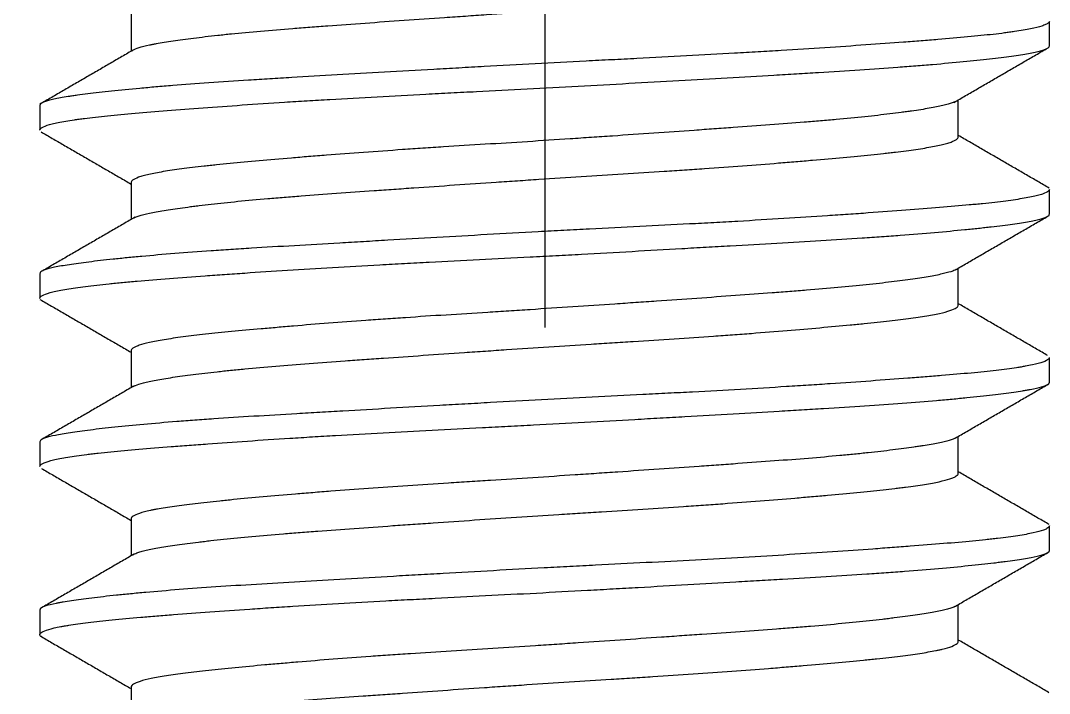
# Model space of a CAD drawing. Extents: x 0 to 1128, y 0 to 827.
# Drawn here: x 278.19 to 284.31, y 235.86 to 239.86 of the extents above; entities that cross this region are included whole.
import ezdxf

# ---------------------------------------------------------------- set-up
doc = ezdxf.new("R2010")
doc.units = 0
doc.header["$LTSCALE"] = 10
doc.header["$MEASUREMENT"] = 0
doc.linetypes.add('CENTER', pattern=[2, 1.25, -0.25, 0.25, -0.25])
doc.layers.add('1', color=7, linetype='CONTINUOUS')

msp = doc.modelspace()

# ---------------------------------------------------------------- linework, layer by layer
at = {"layer": '1', "color": 1, "linetype": 'CENTER', "lineweight": -3, "ltscale": 3}
msp.add_line((281.3073, 275.5328), (281.3073, 195.1403), dxfattribs=at)
at = {"layer": '1', "color": 7, "linetype": 'Continuous', "lineweight": -3}
for p, q in [((278.8488, 239.8941), (278.8488, 239.6741)), ((284.3073, 239.7065), (284.3073, 239.8523)), ((278.3073, 239.3529), (278.3073, 239.2066)), ((283.7658, 239.1651), (283.7658, 239.3854)), ((278.8488, 238.8938), (278.8488, 238.674)), ((284.3073, 238.7071), (284.3073, 238.8522)), ((283.7658, 238.1654), (283.7658, 238.385)), ((278.3073, 238.3521), (278.3073, 238.2068)), ((278.8488, 237.8943), (278.8488, 237.6742)), ((284.3073, 237.7063), (284.3073, 237.8529)), ((283.7658, 237.1649), (283.7658, 237.385)), ((278.3073, 237.3524), (278.3073, 237.207)), ((278.8488, 236.8936), (278.8488, 236.6741)), ((284.3073, 236.707), (284.3073, 236.8521)), ((278.3073, 236.3526), (278.3073, 236.2063)), ((283.7658, 236.1656), (283.7658, 236.3853)), ((278.8488, 235.8942), (278.8488, 235.6738))]:
    msp.add_line(p, q, dxfattribs=at)
msp.add_arc((362.7031, 219.186), 91.37, 155.852338, 168.776931, dxfattribs=at)
for points, knots in [([(278.8577, 239.679), (278.8584, 239.6795), (278.8592, 239.6801), (278.8681, 239.6859), (278.8926, 239.6962), (278.9391, 239.7079), (278.9717, 239.7146), (278.9853, 239.7173), (278.9923, 239.7186), (279.0142, 239.7227), (279.0298, 239.7254), (279.0794, 239.7335), (279.1531, 239.7445), (279.2416, 239.7557), (279.3137, 239.7641), (279.3386, 239.767), (279.3776, 239.7712), (279.3908, 239.7727), (279.4176, 239.7755), (279.4312, 239.7769), (279.5001, 239.7839), (279.5581, 239.7894), (279.6799, 239.8002), (279.7436, 239.8054), (279.8434, 239.8133), (279.8774, 239.8159), (279.9468, 239.8211), (279.9823, 239.8238), (280.0907, 239.8317), (280.2385, 239.8424), (280.47, 239.8586), (280.6307, 239.8698), (280.7537, 239.8783), (280.7952, 239.8812), (280.8782, 239.8869), (280.9198, 239.8897), (281.0445, 239.8982), (281.1279, 239.9038), (281.2952, 239.9149), (281.379, 239.9203), (281.5051, 239.9283), (281.5472, 239.9309), (281.6314, 239.9362), (281.6734, 239.9388), (281.7981, 239.9467), (281.962, 239.9571), (282.1209, 239.9676), (282.2383, 239.9757), (282.2965, 239.9797), (282.354, 239.9838), (282.3922, 239.9866), (282.4112, 239.988), (282.5054, 239.995), (282.6508, 240.0061), (282.854, 240.023), (282.9793, 240.0342), (283.0545, 240.0411), (283.0693, 240.0425), (283.0986, 240.0452), (283.1419, 240.0492), (283.1831, 240.0532), (283.2629, 240.0611), (283.3621, 240.0715), (283.4581, 240.0833), (283.5058, 240.09), (283.5244, 240.0927), (283.5335, 240.0941), (283.56, 240.0982), (283.5765, 240.1009), (283.6232, 240.1091), (283.677, 240.1202), (283.7143, 240.1315), (283.7361, 240.14), (283.7423, 240.1429), (283.7526, 240.1485), (283.7567, 240.1514), (283.7636, 240.1579), (283.7656, 240.1616), (283.7658, 240.1652)], [0, 0, 0, 0, 0.003487, 0.003487, 0.037089, 0.070691, 0.079091, 0.079091, 0.087492, 0.087492, 0.104293, 0.104293, 0.137895, 0.171497, 0.171497, 0.188298, 0.188298, 0.196698, 0.196698, 0.205099, 0.205099, 0.238701, 0.238701, 0.272303, 0.272303, 0.289104, 0.289104, 0.305905, 0.305905, 0.339507, 0.373109, 0.406711, 0.406711, 0.423512, 0.423512, 0.440313, 0.440313, 0.473915, 0.473915, 0.507517, 0.507517, 0.524318, 0.524318, 0.541119, 0.541119, 0.574721, 0.608323, 0.608323, 0.625124, 0.633524, 0.633524, 0.641925, 0.641925, 0.675527, 0.709129, 0.742731, 0.742731, 0.751131, 0.751131, 0.759532, 0.776333, 0.776333, 0.809935, 0.843537, 0.851937, 0.851937, 0.860338, 0.860338, 0.877139, 0.877139, 0.910741, 0.944343, 0.944343, 0.961144, 0.961144, 0.977945, 0.977945, 1, 1, 1, 1]), ([(284.3072, 239.8522), (284.3069, 239.8487), (284.3044, 239.8451), (284.2979, 239.8401), (284.2958, 239.8386), (284.2908, 239.8358), (284.2825, 239.8316), (284.2714, 239.8273), (284.2453, 239.8189), (284.2007, 239.8076), (284.1364, 239.7966), (284.09, 239.7898), (284.0804, 239.7885), (284.0606, 239.7858), (284.0503, 239.7844), (284.0187, 239.7804), (283.9966, 239.7777), (283.9268, 239.7699), (283.8252, 239.7596), (283.7068, 239.7494), (283.6116, 239.7417), (283.5787, 239.7391), (283.511, 239.7338), (283.4759, 239.7312), (283.3684, 239.7231), (283.2189, 239.712), (282.9763, 239.6952), (282.8024, 239.6841), (282.6898, 239.6771), (282.667, 239.6757), (282.6213, 239.673), (282.5526, 239.6689), (282.4829, 239.6649), (282.3424, 239.6569), (282.152, 239.6465), (281.9555, 239.6364), (281.8058, 239.6287), (281.7554, 239.6261), (281.6542, 239.621), (281.6036, 239.6184), (281.4519, 239.6106), (281.351, 239.6054), (281.1495, 239.5945), (281.0489, 239.589), (280.8983, 239.5805), (280.8231, 239.5763), (280.7479, 239.572), (280.6979, 239.5692), (280.6729, 239.5677), (280.5486, 239.5606), (280.3536, 239.5495), (280.0722, 239.5333), (279.8919, 239.5228), (279.7816, 239.5163), (279.7596, 239.515), (279.7161, 239.5124), (279.6515, 239.5085), (279.5889, 239.5047), (279.466, 239.497), (279.3874, 239.4919), (279.2369, 239.4815), (279.1649, 239.4761), (279.062, 239.4679), (279.0286, 239.4651), (278.9634, 239.4594), (278.932, 239.4566), (278.8411, 239.4482), (278.7288, 239.437), (278.6341, 239.426), (278.5697, 239.4179), (278.5391, 239.4139), (278.5111, 239.4099), (278.493, 239.4072), (278.4843, 239.4059), (278.4422, 239.3993), (278.3851, 239.389), (278.3294, 239.3739), (278.3123, 239.3636), (278.3081, 239.357), (278.3076, 239.3556), (278.3073, 239.3538), (278.3073, 239.3534), (278.3073, 239.353)], [0, 0, 0, 0, 0.020918, 0.020918, 0.028989, 0.028989, 0.03706, 0.053202, 0.053202, 0.085485, 0.117768, 0.117768, 0.125838, 0.125838, 0.133909, 0.133909, 0.150051, 0.150051, 0.182334, 0.214617, 0.214617, 0.230758, 0.230758, 0.2469, 0.2469, 0.279183, 0.311466, 0.343749, 0.343749, 0.35182, 0.35182, 0.359891, 0.376032, 0.376032, 0.408315, 0.440598, 0.440598, 0.45674, 0.45674, 0.472881, 0.472881, 0.505165, 0.505165, 0.537448, 0.537448, 0.553589, 0.56166, 0.56166, 0.569731, 0.569731, 0.602014, 0.634297, 0.66658, 0.66658, 0.674651, 0.674651, 0.682721, 0.698863, 0.698863, 0.731146, 0.731146, 0.763429, 0.763429, 0.779571, 0.779571, 0.795712, 0.795712, 0.827995, 0.860278, 0.860278, 0.87642, 0.884491, 0.884491, 0.892561, 0.892561, 0.924844, 0.957128, 0.989411, 0.989411, 0.997481, 0.997481, 1, 1, 1, 1]), ([(278.3073, 239.2053), (278.3072, 239.2065), (278.3073, 239.2077), (278.3081, 239.2103), (278.3089, 239.2117), (278.3111, 239.2145), (278.3125, 239.2159), (278.3177, 239.2201), (278.3225, 239.2229), (278.3405, 239.2313), (278.3746, 239.2426), (278.4284, 239.2538), (278.4764, 239.2621), (278.4936, 239.2648), (278.5214, 239.2689), (278.531, 239.2703), (278.5507, 239.273), (278.6014, 239.2797), (278.7052, 239.2915), (278.8147, 239.3017), (278.9329, 239.3119), (278.9963, 239.317), (279.132, 239.3276), (279.2032, 239.3329), (279.3519, 239.3439), (279.507, 239.3551), (279.6748, 239.3663), (279.7837, 239.3733), (279.8057, 239.3747), (279.8501, 239.3775), (279.8725, 239.3788), (279.94, 239.383), (279.9854, 239.3857), (280.1228, 239.3939), (280.3096, 239.4045), (280.5031, 239.4147), (280.6507, 239.4224), (280.7004, 239.4249), (280.7755, 239.4288), (280.8007, 239.4301), (280.8511, 239.4326), (280.977, 239.4391), (281.103, 239.4455), (281.3045, 239.456), (281.4053, 239.4614), (281.6068, 239.4725), (281.7076, 239.4782), (281.9091, 239.4896), (282.0081, 239.4952), (282.2028, 239.5064), (282.3941, 239.5174), (282.5787, 239.528), (282.692, 239.5346), (282.7145, 239.5359), (282.7594, 239.5386), (282.7817, 239.5399), (282.848, 239.5438), (282.8914, 239.5464), (283.019, 239.5541), (283.1828, 239.5642), (283.334, 239.5746), (283.4425, 239.5826), (283.4779, 239.5853), (283.5297, 239.5895), (283.5468, 239.5909), (283.5804, 239.5937), (283.6631, 239.6007), (283.7995, 239.6133), (283.9036, 239.6244), (283.999, 239.6354), (284.0424, 239.6408), (284.1202, 239.6516), (284.154, 239.6568), (284.2116, 239.6671), (284.2592, 239.6773), (284.2871, 239.6874), (284.2981, 239.6939), (284.3, 239.6952), (284.3031, 239.6978), (284.3044, 239.6992), (284.3065, 239.7022), (284.3071, 239.7039), (284.3072, 239.7056)], [0, 0, 0, 0, 0.007217, 0.007217, 0.015271, 0.015271, 0.023325, 0.023325, 0.039433, 0.039433, 0.07165, 0.103866, 0.103866, 0.119974, 0.119974, 0.128029, 0.128029, 0.136083, 0.168299, 0.200516, 0.200516, 0.232732, 0.232732, 0.264949, 0.264949, 0.297165, 0.329382, 0.329382, 0.337436, 0.337436, 0.34549, 0.34549, 0.361598, 0.361598, 0.393815, 0.426031, 0.426031, 0.442139, 0.442139, 0.450193, 0.450193, 0.458248, 0.490464, 0.490464, 0.52268, 0.52268, 0.554897, 0.554897, 0.587113, 0.587113, 0.61933, 0.651546, 0.651546, 0.659601, 0.659601, 0.667655, 0.667655, 0.683763, 0.683763, 0.715979, 0.748196, 0.748196, 0.764304, 0.764304, 0.772358, 0.772358, 0.780412, 0.812629, 0.844845, 0.844845, 0.877062, 0.877062, 0.909278, 0.909278, 0.941495, 0.973711, 0.973711, 0.981765, 0.981765, 0.989819, 0.989819, 1, 1, 1, 1]), ([(283.7441, 239.3729), (283.7427, 239.3722), (283.7412, 239.3716), (283.7366, 239.3696), (283.7332, 239.3683), (283.7151, 239.3617), (283.6776, 239.3513), (283.597, 239.3354), (283.5269, 239.3244), (283.4778, 239.3174), (283.4677, 239.316), (283.4472, 239.3132), (283.4156, 239.309), (283.3821, 239.3048), (283.3126, 239.2963), (283.213, 239.285), (283.0857, 239.2724), (283.0096, 239.2656), (282.9787, 239.2629), (282.963, 239.2615), (282.9155, 239.2575), (282.8833, 239.2548), (282.7847, 239.2469), (282.6485, 239.2365), (282.5031, 239.226), (282.3905, 239.2179), (282.3524, 239.2152), (282.2943, 239.2111), (282.2748, 239.2097), (282.2356, 239.207), (282.2159, 239.2056), (282.1172, 239.1987), (281.9572, 239.1876), (281.7932, 239.1762), (281.6688, 239.1677), (281.627, 239.1649), (281.543, 239.1592), (281.5007, 239.1563), (281.3734, 239.1478), (281.2889, 239.1423), (281.1209, 239.1316), (280.9537, 239.1212), (280.7883, 239.1107), (280.665, 239.1028), (280.6239, 239.1002), (280.5429, 239.0948), (280.5028, 239.0922), (280.3841, 239.0841), (280.2295, 239.0733), (280.0822, 239.0622), (279.9746, 239.0537), (279.9392, 239.0509), (279.8693, 239.0452), (279.8351, 239.0423), (279.7349, 239.0338), (279.6711, 239.0282), (279.5497, 239.0172), (279.4919, 239.0118), (279.4099, 239.0039), (279.37, 238.9999), (279.3319, 238.9959), (279.3069, 238.9933), (279.2946, 238.992), (279.2344, 238.9853), (279.1461, 238.9748), (279.0368, 238.9588), (278.9794, 238.9477), (278.9486, 238.9406), (278.9427, 238.9392), (278.9314, 238.9364), (278.9153, 238.9321), (278.9017, 238.9278), (278.8777, 238.9193), (278.8659, 238.9136), (278.8515, 238.9027), (278.8483, 238.8975), (278.8488, 238.8924)], [0, 0, 0, 0, 0.004298, 0.004298, 0.012827, 0.012827, 0.046943, 0.081059, 0.115174, 0.115174, 0.123703, 0.123703, 0.132232, 0.14929, 0.14929, 0.183406, 0.217521, 0.22605, 0.22605, 0.234579, 0.234579, 0.251637, 0.251637, 0.285753, 0.319868, 0.319868, 0.336926, 0.336926, 0.345455, 0.345455, 0.353984, 0.353984, 0.3881, 0.422215, 0.422215, 0.439273, 0.439273, 0.456331, 0.456331, 0.490447, 0.490447, 0.524562, 0.558678, 0.558678, 0.575736, 0.575736, 0.592794, 0.592794, 0.626909, 0.661025, 0.661025, 0.678083, 0.678083, 0.695141, 0.695141, 0.729256, 0.729256, 0.763372, 0.763372, 0.78043, 0.788959, 0.788959, 0.797488, 0.797488, 0.831603, 0.865719, 0.899835, 0.899835, 0.908364, 0.908364, 0.916892, 0.93395, 0.93395, 0.968066, 0.968066, 1, 1, 1, 1]), ([(278.8673, 238.6848), (278.8722, 238.6872), (278.8779, 238.6897), (278.8919, 238.6948), (278.9002, 238.6974), (278.9282, 238.7053), (278.9738, 238.7158), (279.0354, 238.7265), (279.1049, 238.7373), (279.1437, 238.7429), (279.1973, 238.7499), (279.2082, 238.7513), (279.2306, 238.7542), (279.2647, 238.7584), (279.3007, 238.7627), (279.3752, 238.7711), (279.4281, 238.7767), (279.5404, 238.7878), (279.5999, 238.7932), (279.6783, 238.7999), (279.6942, 238.8013), (279.7264, 238.8039), (279.7427, 238.8053), (279.7921, 238.8092), (279.8256, 238.8119), (279.9276, 238.8197), (280.0679, 238.8302), (280.2169, 238.8408), (280.3318, 238.8489), (280.3707, 238.8516), (280.4298, 238.8558), (280.4497, 238.8572), (280.4895, 238.8599), (280.5095, 238.8613), (280.6096, 238.8683), (280.7714, 238.8795), (280.9364, 238.8909), (281.0613, 238.8993), (281.1241, 238.9036), (281.1874, 238.9078), (281.2296, 238.9106), (281.2509, 238.912), (281.3569, 238.9189), (281.441, 238.9242), (281.6081, 238.9348), (281.7738, 238.9451), (281.9371, 238.9555), (282.0585, 238.9635), (282.0989, 238.9662), (282.1784, 238.9715), (282.2177, 238.9742), (282.334, 238.9823), (282.485, 238.9933), (282.628, 239.0045), (282.7321, 239.013), (282.7664, 239.0158), (282.8337, 239.0215), (282.8667, 239.0243), (282.9631, 239.0328), (283.0241, 239.0383), (283.14, 239.049), (283.1948, 239.0543), (283.2722, 239.0622), (283.3097, 239.0661), (283.3454, 239.07), (283.3688, 239.0727), (283.3803, 239.074), (283.4365, 239.0806), (283.5182, 239.0912), (283.6171, 239.1074), (283.6674, 239.1186), (283.6937, 239.1257), (283.6987, 239.1271), (283.7082, 239.13), (283.7216, 239.1342), (283.7325, 239.1385), (283.7511, 239.147), (283.7593, 239.1526), (283.7647, 239.1604), (283.7656, 239.1627), (283.7657, 239.1649)], [0, 0, 0, 0, 0.015931, 0.015931, 0.032952, 0.032952, 0.066993, 0.101035, 0.101035, 0.135076, 0.135076, 0.143586, 0.143586, 0.152097, 0.169117, 0.169117, 0.203159, 0.203159, 0.2372, 0.2372, 0.245711, 0.245711, 0.254221, 0.254221, 0.271242, 0.271242, 0.305283, 0.339324, 0.339324, 0.356345, 0.356345, 0.364855, 0.364855, 0.373366, 0.373366, 0.407407, 0.441449, 0.441449, 0.458469, 0.46698, 0.46698, 0.47549, 0.47549, 0.509531, 0.509531, 0.543573, 0.577614, 0.577614, 0.594635, 0.594635, 0.611656, 0.611656, 0.645697, 0.679738, 0.679738, 0.696759, 0.696759, 0.71378, 0.71378, 0.747821, 0.747821, 0.781863, 0.781863, 0.798883, 0.807394, 0.807394, 0.815904, 0.815904, 0.849945, 0.883987, 0.918028, 0.918028, 0.926539, 0.926539, 0.935049, 0.95207, 0.95207, 0.986111, 0.986111, 1, 1, 1, 1]), ([(284.3073, 238.8528), (284.3072, 238.8494), (284.3051, 238.846), (284.2944, 238.8369), (284.2828, 238.8313), (284.2577, 238.8228), (284.2481, 238.82), (284.2261, 238.8143), (284.2139, 238.8114), (284.1736, 238.803), (284.1103, 238.792), (284.0283, 238.7814), (283.9597, 238.7735), (283.9236, 238.7696), (283.8848, 238.7657), (283.8583, 238.7631), (283.8448, 238.7618), (283.7758, 238.7554), (283.6577, 238.7452), (283.5244, 238.7348), (283.3834, 238.7242), (283.3092, 238.7187), (283.2114, 238.7116), (283.1916, 238.7102), (283.1516, 238.7074), (283.0911, 238.7032), (283.0292, 238.699), (282.9036, 238.6905), (282.731, 238.6794), (282.5486, 238.6686), (282.408, 238.6606), (282.3605, 238.658), (282.2643, 238.6527), (282.2158, 238.6501), (282.0699, 238.6423), (281.8737, 238.6321), (281.674, 238.622), (281.5229, 238.6143), (281.4471, 238.6104), (281.3707, 238.6064), (281.3197, 238.6037), (281.2942, 238.6023), (281.1667, 238.5955), (281.0656, 238.5899), (280.8651, 238.5787), (280.6663, 238.5674), (280.471, 238.5562), (280.3258, 238.5479), (280.2775, 238.5451), (280.1826, 238.5396), (280.1357, 238.5369), (279.997, 238.5289), (279.8171, 238.5185), (279.647, 238.5083), (279.5232, 238.5006), (279.4825, 238.498), (279.4225, 238.4941), (279.4027, 238.4928), (279.3636, 238.4902), (279.3443, 238.4889), (279.249, 238.4823), (279.1767, 238.477), (279.0396, 238.4661), (278.9748, 238.4605), (278.8834, 238.4521), (278.8392, 238.4479), (278.7971, 238.4437), (278.7695, 238.4409), (278.756, 238.4395), (278.6898, 238.4324), (278.6417, 238.4269), (278.555, 238.4161), (278.4777, 238.4055), (278.4192, 238.3952), (278.3825, 238.3875), (278.3715, 238.3849), (278.3522, 238.3798), (278.3438, 238.3772), (278.3226, 238.3696), (278.3136, 238.3645), (278.308, 238.3571), (278.3072, 238.3549), (278.3073, 238.3527)], [0, 0, 0, 0, 0.020361, 0.020361, 0.052577, 0.052577, 0.068685, 0.068685, 0.084794, 0.084794, 0.11701, 0.149227, 0.149227, 0.165335, 0.173389, 0.173389, 0.181443, 0.181443, 0.21366, 0.245876, 0.245876, 0.278093, 0.278093, 0.286147, 0.286147, 0.294201, 0.310309, 0.310309, 0.342526, 0.374742, 0.374742, 0.390851, 0.390851, 0.406959, 0.406959, 0.439175, 0.471392, 0.471392, 0.4875, 0.495554, 0.495554, 0.503608, 0.503608, 0.535825, 0.535825, 0.568041, 0.600258, 0.600258, 0.616366, 0.616366, 0.632474, 0.632474, 0.664691, 0.696907, 0.696907, 0.713016, 0.713016, 0.72107, 0.72107, 0.729124, 0.729124, 0.76134, 0.76134, 0.793557, 0.793557, 0.809665, 0.817719, 0.817719, 0.825773, 0.825773, 0.85799, 0.85799, 0.890206, 0.922423, 0.922423, 0.938531, 0.938531, 0.954639, 0.954639, 0.986856, 0.986856, 1, 1, 1, 1]), ([(278.3073, 238.2051), (278.3071, 238.2067), (278.3074, 238.2084), (278.3105, 238.2155), (278.3255, 238.2266), (278.3607, 238.2379), (278.3949, 238.2464), (278.4076, 238.2493), (278.4355, 238.2549), (278.4506, 238.2577), (278.4994, 238.2659), (278.5739, 238.2767), (278.6669, 238.2871), (278.7437, 238.2949), (278.7705, 238.2975), (278.8125, 238.3013), (278.8268, 238.3026), (278.8558, 238.3052), (278.9296, 238.3117), (279.0093, 238.3181), (279.1441, 238.3285), (279.2152, 238.3338), (279.3273, 238.3421), (279.3848, 238.3463), (279.4444, 238.3505), (279.4846, 238.3533), (279.505, 238.3547), (279.6076, 238.3618), (279.6922, 238.3674), (279.8659, 238.3785), (280.0443, 238.3894), (280.2319, 238.4), (280.3762, 238.4079), (280.4251, 238.4105), (280.5229, 238.4157), (280.572, 238.4183), (280.7198, 238.426), (280.9183, 238.4361), (281.1195, 238.4463), (281.2715, 238.4543), (281.3223, 238.457), (281.3988, 238.4611), (281.4244, 238.4625), (281.4753, 238.4653), (281.6023, 238.4722), (281.8279, 238.4849), (282.0244, 238.4962), (282.1702, 238.5045), (282.2428, 238.5087), (282.3147, 238.5128), (282.3626, 238.5156), (282.3865, 238.5169), (282.5052, 238.5238), (282.5974, 238.5291), (282.7767, 238.5396), (282.9508, 238.5498), (283.1144, 238.56), (283.2331, 238.5678), (283.2721, 238.5704), (283.348, 238.5757), (283.3849, 238.5783), (283.4926, 238.5864), (283.6284, 238.5974), (283.7486, 238.6086), (283.8328, 238.617), (283.8599, 238.6198), (283.899, 238.624), (283.9118, 238.6255), (283.9367, 238.6282), (283.9975, 238.6352), (284.0932, 238.6473), (284.1593, 238.6577), (284.2017, 238.6654), (284.2211, 238.6693), (284.2377, 238.6731), (284.2482, 238.6757), (284.2532, 238.677), (284.2763, 238.6834), (284.2895, 238.6885), (284.3041, 238.6978), (284.3073, 238.7019), (284.3073, 238.7062)], [0, 0, 0, 0, 0.009775, 0.009775, 0.041925, 0.074075, 0.074075, 0.09015, 0.09015, 0.106226, 0.106226, 0.138376, 0.170526, 0.170526, 0.186601, 0.186601, 0.194639, 0.194639, 0.202676, 0.234826, 0.234826, 0.266977, 0.266977, 0.283052, 0.291089, 0.291089, 0.299127, 0.299127, 0.331277, 0.331277, 0.363427, 0.395577, 0.395577, 0.411652, 0.411652, 0.427728, 0.427728, 0.459878, 0.492028, 0.492028, 0.508103, 0.508103, 0.516141, 0.516141, 0.524178, 0.556328, 0.588479, 0.588479, 0.604554, 0.612591, 0.612591, 0.620629, 0.620629, 0.652779, 0.652779, 0.684929, 0.717079, 0.717079, 0.733154, 0.733154, 0.74923, 0.74923, 0.78138, 0.81353, 0.81353, 0.829605, 0.829605, 0.837643, 0.837643, 0.84568, 0.87783, 0.909981, 0.909981, 0.926056, 0.934093, 0.934093, 0.942131, 0.942131, 0.974281, 0.974281, 1, 1, 1, 1]), ([(283.7536, 238.378), (283.7483, 238.3746), (283.7301, 238.3661), (283.7005, 238.3576), (283.6668, 238.3496), (283.6545, 238.3469), (283.6278, 238.3416), (283.6135, 238.3389), (283.5676, 238.3308), (283.4987, 238.3199), (283.4144, 238.3088), (283.3454, 238.3003), (283.3214, 238.2974), (283.2714, 238.2917), (283.2455, 238.2889), (283.1658, 238.2804), (283.1096, 238.2748), (282.9912, 238.2639), (282.929, 238.2586), (282.8312, 238.2506), (282.7812, 238.2467), (282.7294, 238.2427), (282.6945, 238.2401), (282.6769, 238.2387), (282.5883, 238.2321), (282.4428, 238.2216), (282.2137, 238.2054), (282.0538, 238.1943), (281.9515, 238.1872), (281.931, 238.1858), (281.8898, 238.1829), (281.828, 238.1786), (281.7659, 238.1744), (281.6415, 238.1658), (281.5582, 238.1602), (281.3907, 238.149), (281.3065, 238.1435), (281.2008, 238.1367), (281.1796, 238.1354), (281.1372, 238.1327), (281.116, 238.1313), (281.0525, 238.1273), (281.0104, 238.1247), (280.885, 238.1168), (280.7199, 238.1065), (280.5589, 238.0959), (280.4398, 238.0879), (280.4004, 238.0852), (280.3416, 238.0811), (280.3221, 238.0797), (280.2833, 238.077), (280.264, 238.0756), (280.1685, 238.0687), (280.0206, 238.0576), (279.8822, 238.0463), (279.7819, 238.0378), (279.749, 238.035), (279.6846, 238.0293), (279.6529, 238.0265), (279.56, 238.0181), (279.5016, 238.0127), (279.3917, 238.0021), (279.2886, 237.9917), (279.1992, 237.9812), (279.1374, 237.9732), (279.1177, 237.9705), (279.0804, 237.965), (279.0628, 237.9623), (279.0132, 237.9542), (278.9553, 237.9431), (278.9137, 237.9319), (278.8887, 237.9233), (278.8814, 237.9204), (278.869, 237.9147), (278.8638, 237.9118), (278.8524, 237.9037), (278.8487, 237.8985), (278.8488, 237.8935)], [0, 0, 0, 0, 0.021646, 0.055466, 0.055466, 0.072376, 0.072376, 0.089286, 0.089286, 0.123107, 0.156927, 0.156927, 0.173837, 0.173837, 0.190747, 0.190747, 0.224568, 0.224568, 0.258388, 0.258388, 0.275298, 0.283753, 0.283753, 0.292209, 0.292209, 0.326029, 0.359849, 0.39367, 0.39367, 0.402125, 0.402125, 0.41058, 0.42749, 0.42749, 0.46131, 0.46131, 0.495131, 0.495131, 0.503586, 0.503586, 0.512041, 0.512041, 0.528951, 0.528951, 0.562771, 0.596592, 0.596592, 0.613502, 0.613502, 0.621957, 0.621957, 0.630412, 0.630412, 0.664233, 0.698053, 0.698053, 0.714963, 0.714963, 0.731873, 0.731873, 0.765694, 0.765694, 0.799514, 0.833334, 0.833334, 0.850245, 0.850245, 0.867155, 0.867155, 0.900975, 0.934796, 0.934796, 0.951706, 0.951706, 0.968616, 0.968616, 1, 1, 1, 1]), ([(278.8618, 237.6817), (278.8653, 237.6839), (278.8696, 237.686), (278.8866, 237.6933), (278.9193, 237.7037), (278.9685, 237.7142), (279.0118, 237.7222), (279.0273, 237.7249), (279.0605, 237.7304), (279.078, 237.7332), (279.1332, 237.7414), (279.2142, 237.7525), (279.3096, 237.7638), (279.3866, 237.7722), (279.4132, 237.7751), (279.4682, 237.7807), (279.4967, 237.7835), (279.5841, 237.7918), (279.6451, 237.7972), (279.7724, 237.8077), (279.9049, 237.8181), (280.0481, 237.8286), (280.1596, 237.8367), (280.1972, 237.8394), (280.2731, 237.8448), (280.3114, 237.8475), (280.4273, 237.8556), (280.5846, 237.8666), (280.7678, 237.8793), (280.8717, 237.8864), (280.9135, 237.8893), (280.9345, 237.8907), (280.9973, 237.895), (281.0392, 237.8978), (281.1648, 237.9063), (281.2485, 237.9119), (281.4159, 237.9227), (281.4995, 237.9279), (281.6249, 237.9358), (281.6667, 237.9384), (281.7294, 237.9424), (281.7503, 237.9437), (281.7919, 237.9463), (281.8127, 237.9476), (281.9157, 237.9542), (282.0777, 237.9646), (282.2339, 237.9753), (282.3488, 237.9835), (282.4057, 237.9876), (282.4617, 237.9917), (282.4989, 237.9945), (282.5174, 237.9959), (282.6092, 238.003), (282.7505, 238.0143), (282.8809, 238.0255), (283.0059, 238.0366), (283.0657, 238.0421), (283.1513, 238.0502), (283.1791, 238.0528), (283.2328, 238.0581), (283.2588, 238.0608), (283.3337, 238.0686), (283.4263, 238.079), (283.5043, 238.0896), (283.5573, 238.0977), (283.574, 238.1005), (283.6055, 238.106), (283.6202, 238.1088), (283.6611, 238.1171), (283.707, 238.1283), (283.7363, 238.1396), (283.7519, 238.1481), (283.7582, 238.1524), (283.762, 238.1566), (283.764, 238.1594), (283.7647, 238.1608), (283.7655, 238.1631), (283.7657, 238.164), (283.7657, 238.1649)], [0, 0, 0, 0, 0.013798, 0.013798, 0.047618, 0.081438, 0.081438, 0.098349, 0.098349, 0.115259, 0.115259, 0.149079, 0.182899, 0.182899, 0.199809, 0.199809, 0.21672, 0.21672, 0.25054, 0.25054, 0.28436, 0.31818, 0.31818, 0.335091, 0.335091, 0.352001, 0.352001, 0.385821, 0.419641, 0.428096, 0.428096, 0.436552, 0.436552, 0.453462, 0.453462, 0.487282, 0.487282, 0.521102, 0.521102, 0.538012, 0.538012, 0.546467, 0.546467, 0.554923, 0.554923, 0.588743, 0.622563, 0.622563, 0.639473, 0.647928, 0.647928, 0.656383, 0.656383, 0.690204, 0.724024, 0.724024, 0.757844, 0.757844, 0.774754, 0.774754, 0.791665, 0.791665, 0.825485, 0.859305, 0.859305, 0.876215, 0.876215, 0.893126, 0.893126, 0.926946, 0.960766, 0.960766, 0.977676, 0.986131, 0.986131, 0.994586, 0.994586, 1, 1, 1, 1]), ([(284.3073, 237.8526), (284.3072, 237.8523), (284.3072, 237.852), (284.307, 237.8504), (284.3064, 237.849), (284.3047, 237.8462), (284.2988, 237.8393), (284.2739, 237.8266), (284.2318, 237.8154), (284.1927, 237.807), (284.1713, 237.8028), (284.147, 237.7986), (284.1301, 237.7959), (284.1214, 237.7945), (284.0761, 237.7876), (284.0354, 237.7823), (283.945, 237.7718), (283.8459, 237.7615), (283.7291, 237.7513), (283.6348, 237.7435), (283.6021, 237.7409), (283.5352, 237.7357), (283.5009, 237.7331), (283.3955, 237.7251), (283.3218, 237.7196), (283.168, 237.7085), (283.0878, 237.7029), (282.9624, 237.6945), (282.9198, 237.6917), (282.8546, 237.6874), (282.8326, 237.686), (282.7885, 237.6832), (282.6776, 237.6763), (282.4727, 237.6641), (282.2832, 237.6537), (282.1383, 237.6459), (282.0651, 237.6421), (281.9909, 237.6382), (281.9412, 237.6356), (281.9162, 237.6344), (281.791, 237.6279), (281.6907, 237.6229), (281.4896, 237.6126), (281.389, 237.6074), (281.1873, 237.5966), (281.0863, 237.591), (280.9345, 237.5826), (280.8838, 237.5797), (280.7832, 237.574), (280.7333, 237.5712), (280.5849, 237.5627), (280.39, 237.5516), (280.2011, 237.5407), (280.0617, 237.5327), (280.0157, 237.53), (279.9472, 237.526), (279.9244, 237.5247), (279.8794, 237.5221), (279.7677, 237.5155), (279.5755, 237.504), (279.4168, 237.4938), (279.3024, 237.486), (279.2463, 237.4821), (279.192, 237.478), (279.1561, 237.4753), (279.1384, 237.474), (279.051, 237.4671), (278.9855, 237.4615), (278.8628, 237.4503), (278.7487, 237.4391), (278.6513, 237.4281), (278.5848, 237.4199), (278.5637, 237.4171), (278.524, 237.4118), (278.5055, 237.4091), (278.4536, 237.4012), (278.3942, 237.3909), (278.3546, 237.3808), (278.3323, 237.3732), (278.3261, 237.3706), (278.3187, 237.3667), (278.3166, 237.3654), (278.313, 237.3628), (278.3115, 237.3615), (278.3081, 237.3576), (278.3071, 237.355), (278.3073, 237.3523)], [0, 0, 0, 0, 0.001671, 0.001671, 0.009726, 0.009726, 0.01778, 0.049996, 0.082213, 0.082213, 0.098321, 0.106375, 0.106375, 0.114429, 0.114429, 0.146646, 0.146646, 0.178862, 0.211079, 0.211079, 0.227187, 0.227187, 0.243295, 0.243295, 0.275512, 0.275512, 0.307728, 0.307728, 0.323836, 0.323836, 0.331891, 0.331891, 0.339945, 0.372161, 0.404378, 0.404378, 0.420486, 0.42854, 0.42854, 0.436594, 0.436594, 0.468811, 0.468811, 0.501027, 0.501027, 0.533244, 0.533244, 0.549352, 0.549352, 0.56546, 0.56546, 0.597677, 0.629893, 0.629893, 0.646002, 0.646002, 0.654056, 0.654056, 0.66211, 0.694326, 0.726543, 0.726543, 0.742651, 0.750705, 0.750705, 0.758759, 0.758759, 0.790976, 0.790976, 0.823192, 0.855409, 0.855409, 0.871517, 0.871517, 0.887625, 0.887625, 0.919842, 0.952058, 0.952058, 0.968167, 0.968167, 0.976221, 0.976221, 0.984275, 0.984275, 1, 1, 1, 1]), ([(278.3073, 237.2057), (278.3072, 237.2074), (278.3076, 237.2092), (278.3101, 237.2137), (278.3142, 237.2178), (278.3213, 237.2221), (278.3267, 237.2249), (278.3297, 237.2263), (278.3464, 237.2334), (278.3647, 237.2391), (278.4112, 237.2503), (278.4675, 237.2614), (278.5432, 237.2722), (278.5968, 237.2789), (278.6079, 237.2802), (278.6306, 237.2829), (278.6654, 237.2868), (278.7026, 237.2907), (278.7801, 237.2985), (278.8918, 237.3087), (279.02, 237.3189), (279.1224, 237.3268), (279.1575, 237.3295), (279.23, 237.3349), (279.2671, 237.3377), (279.3805, 237.346), (279.5376, 237.3572), (279.7063, 237.3683), (279.8372, 237.3767), (279.9037, 237.3808), (279.972, 237.3849), (280.0178, 237.3877), (280.041, 237.389), (280.157, 237.3958), (280.2512, 237.4011), (280.4424, 237.4115), (280.6364, 237.4217), (280.8358, 237.4319), (280.9875, 237.4396), (281.0384, 237.4422), (281.1399, 237.4474), (281.1906, 237.45), (281.3423, 237.458), (281.4431, 237.4635), (281.644, 237.4746), (281.7441, 237.4802), (281.8937, 237.4887), (281.9435, 237.4916), (282.0181, 237.4958), (282.0429, 237.4972), (282.0921, 237.5001), (282.2146, 237.5071), (282.4295, 237.5194), (282.6125, 237.53), (282.7467, 237.5378), (282.8131, 237.5417), (282.8783, 237.5456), (282.9215, 237.5482), (282.9431, 237.5495), (283.0494, 237.556), (283.2124, 237.5662), (283.3616, 237.5766), (283.504, 237.5873), (283.5717, 237.5928), (283.668, 237.6013), (283.6993, 237.6041), (283.7593, 237.6097), (283.7882, 237.6126), (283.8714, 237.621), (283.9733, 237.632), (284.0574, 237.6428), (284.1136, 237.6508), (284.1312, 237.6534), (284.1558, 237.6574), (284.1637, 237.6587), (284.1789, 237.6613), (284.2152, 237.6678), (284.2661, 237.6792), (284.2913, 237.6893), (284.3026, 237.6971), (284.3063, 237.7008), (284.3072, 237.7047), (284.3073, 237.7059)], [0, 0, 0, 0, 0.01031, 0.01031, 0.026418, 0.034473, 0.034473, 0.042527, 0.042527, 0.074743, 0.074743, 0.10696, 0.139176, 0.139176, 0.14723, 0.14723, 0.155284, 0.171393, 0.171393, 0.203609, 0.235826, 0.235826, 0.251934, 0.251934, 0.268042, 0.268042, 0.300258, 0.332475, 0.332475, 0.348583, 0.356637, 0.356637, 0.364691, 0.364691, 0.396908, 0.396908, 0.429124, 0.461341, 0.461341, 0.477449, 0.477449, 0.493557, 0.493557, 0.525774, 0.525774, 0.55799, 0.55799, 0.574098, 0.574098, 0.582153, 0.582153, 0.590207, 0.622423, 0.65464, 0.65464, 0.670748, 0.678802, 0.678802, 0.686856, 0.686856, 0.719073, 0.751289, 0.751289, 0.783506, 0.783506, 0.799614, 0.799614, 0.815722, 0.815722, 0.847939, 0.880155, 0.880155, 0.896263, 0.896263, 0.904317, 0.904317, 0.912371, 0.944588, 0.976804, 0.976804, 0.992913, 1, 1, 1, 1]), ([(283.7521, 237.3771), (283.752, 237.377), (283.7518, 237.3769), (283.747, 237.3741), (283.7414, 237.3715), (283.7213, 237.3636), (283.6862, 237.3533), (283.6345, 237.3427), (283.5894, 237.3346), (283.5733, 237.3319), (283.5476, 237.3278), (283.5387, 237.3264), (283.5206, 237.3236), (283.5112, 237.3222), (283.4635, 237.3153), (283.3799, 237.3041), (283.2821, 237.2928), (283.2035, 237.2844), (283.1764, 237.2815), (283.1203, 237.2759), (283.0914, 237.2731), (283.002, 237.2648), (282.9398, 237.2595), (282.8102, 237.2489), (282.6756, 237.2385), (282.5308, 237.228), (282.4183, 237.2199), (282.3801, 237.2172), (282.3032, 237.2117), (282.2644, 237.209), (282.1472, 237.2008), (281.9883, 237.1897), (281.8246, 237.1784), (281.6999, 237.1698), (281.658, 237.167), (281.5736, 237.1612), (281.5313, 237.1584), (281.4049, 237.1499), (281.3208, 237.1444), (281.153, 237.1336), (281.0693, 237.1284), (280.944, 237.1205), (280.8814, 237.1166), (280.819, 237.1127), (280.7774, 237.11), (280.7566, 237.1087), (280.6534, 237.1021), (280.4916, 237.0916), (280.2586, 237.0754), (280.1097, 237.0643), (280.0188, 237.0572), (280.0007, 237.0558), (279.9649, 237.0529), (279.9118, 237.0487), (279.8604, 237.0444), (279.7596, 237.0359), (279.6953, 237.0303), (279.5723, 237.0193), (279.5136, 237.0139), (279.4439, 237.0072), (279.4301, 237.0058), (279.403, 237.0032), (279.3896, 237.0018), (279.3501, 236.9978), (279.3248, 236.9952), (279.2517, 236.9873), (279.1618, 236.9768), (279.0868, 236.9662), (279.0363, 236.958), (279.0204, 236.9553), (278.9981, 236.9511), (278.9908, 236.9497), (278.9769, 236.9469), (278.9703, 236.9455), (278.9383, 236.9385), (278.8957, 236.9272), (278.8701, 236.9158), (278.8572, 236.9073), (278.854, 236.9045), (278.8498, 236.8989), (278.8487, 236.8961), (278.8488, 236.8931), (278.8488, 236.8928), (278.8488, 236.8925)], [0, 0, 0, 0, 0.000677, 0.000677, 0.017587, 0.017587, 0.051407, 0.085228, 0.085228, 0.102138, 0.102138, 0.110593, 0.110593, 0.119048, 0.119048, 0.152868, 0.186689, 0.186689, 0.203599, 0.203599, 0.220509, 0.220509, 0.254329, 0.254329, 0.28815, 0.32197, 0.32197, 0.33888, 0.33888, 0.35579, 0.35579, 0.389611, 0.423431, 0.423431, 0.440341, 0.440341, 0.457251, 0.457251, 0.491072, 0.491072, 0.524892, 0.524892, 0.541802, 0.550257, 0.550257, 0.558712, 0.558712, 0.592533, 0.626353, 0.660173, 0.660173, 0.668629, 0.668629, 0.677084, 0.693994, 0.693994, 0.727814, 0.727814, 0.761634, 0.761634, 0.77009, 0.77009, 0.778545, 0.778545, 0.795455, 0.795455, 0.829275, 0.863095, 0.863095, 0.880006, 0.880006, 0.888461, 0.888461, 0.896916, 0.896916, 0.930736, 0.964556, 0.964556, 0.981467, 0.981467, 0.998377, 0.998377, 1, 1, 1, 1]), ([(278.8599, 236.6805), (278.8656, 236.6843), (278.8735, 236.688), (278.8907, 236.6944), (278.9029, 236.6983), (278.9176, 236.7022), (278.9279, 236.7049), (278.9333, 236.7062), (278.9618, 236.7128), (279.0153, 236.7234), (279.1189, 236.7397), (279.2036, 236.7509), (279.2615, 236.758), (279.2734, 236.7594), (279.2975, 236.7622), (279.3343, 236.7665), (279.3728, 236.7707), (279.4522, 236.7792), (279.5083, 236.7847), (279.6265, 236.7956), (279.6888, 236.8009), (279.7868, 236.8088), (279.8203, 236.8115), (279.8888, 236.8168), (279.9235, 236.8194), (280.0291, 236.8273), (280.1739, 236.8378), (280.3263, 236.8485), (280.4436, 236.8567), (280.4831, 236.8595), (280.5633, 236.8651), (280.6039, 236.8679), (280.726, 236.8764), (280.89, 236.8877), (281.0561, 236.899), (281.2234, 236.9102), (281.3076, 236.9157), (281.4348, 236.9238), (281.4771, 236.9265), (281.5611, 236.9318), (281.6028, 236.9344), (281.7275, 236.9422), (281.8919, 236.9526), (282.073, 236.9644), (282.1721, 236.9711), (282.2117, 236.9738), (282.2314, 236.9752), (282.29, 236.9793), (282.3285, 236.982), (282.4424, 236.9902), (282.5897, 237.0013), (282.7281, 237.0126), (282.8286, 237.021), (282.8615, 237.0239), (282.91, 237.0281), (282.9261, 237.0295), (282.9577, 237.0323), (282.9733, 237.0337), (283.0503, 237.0407), (283.1085, 237.046), (283.2183, 237.0566), (283.2699, 237.0618), (283.3423, 237.0697), (283.3773, 237.0736), (283.4103, 237.0776), (283.4319, 237.0802), (283.4425, 237.0816), (283.4943, 237.0882), (283.5687, 237.0989), (283.6563, 237.1154), (283.6985, 237.1267), (283.724, 237.1352), (283.7315, 237.1381), (283.7442, 237.1438), (283.7495, 237.1466), (283.7612, 237.1546), (283.7652, 237.1597), (283.7657, 237.1647)], [0, 0, 0, 0, 0.024299, 0.024299, 0.041172, 0.049609, 0.049609, 0.058046, 0.058046, 0.091793, 0.12554, 0.159288, 0.159288, 0.167725, 0.167725, 0.176161, 0.193035, 0.193035, 0.226782, 0.226782, 0.26053, 0.26053, 0.277403, 0.277403, 0.294277, 0.294277, 0.328024, 0.361771, 0.361771, 0.378645, 0.378645, 0.395519, 0.395519, 0.429266, 0.463013, 0.463013, 0.496761, 0.496761, 0.513634, 0.513634, 0.530508, 0.530508, 0.564255, 0.598003, 0.606439, 0.606439, 0.614876, 0.614876, 0.63175, 0.63175, 0.665497, 0.699244, 0.699244, 0.716118, 0.716118, 0.724555, 0.724555, 0.732992, 0.732992, 0.766739, 0.766739, 0.800486, 0.800486, 0.81736, 0.825797, 0.825797, 0.834234, 0.834234, 0.867981, 0.901728, 0.935476, 0.935476, 0.952349, 0.952349, 0.969223, 0.969223, 1, 1, 1, 1]), ([(284.3072, 236.8523), (284.307, 236.8497), (284.3057, 236.8472), (284.3005, 236.8418), (284.2966, 236.839), (284.2862, 236.8334), (284.2797, 236.8305), (284.2562, 236.822), (284.2356, 236.8163), (284.1846, 236.8051), (284.1239, 236.7941), (284.044, 236.7834), (283.9879, 236.7768), (283.9763, 236.7754), (283.9526, 236.7728), (283.9405, 236.7715), (283.9033, 236.7676), (283.8774, 236.765), (283.7969, 236.7572), (283.6813, 236.7471), (283.5497, 236.7368), (283.445, 236.7288), (283.409, 236.7261), (283.3535, 236.722), (283.3348, 236.7206), (283.2969, 236.7178), (283.2012, 236.7108), (283.0211, 236.6982), (282.85, 236.6871), (282.6734, 236.6761), (282.5822, 236.6706), (282.3943, 236.6598), (282.2991, 236.6545), (282.1064, 236.6442), (281.9112, 236.634), (281.7112, 236.6239), (281.5848, 236.6174), (281.5594, 236.6161), (281.5085, 236.6135), (281.483, 236.6122), (281.4066, 236.6083), (281.3559, 236.6056), (281.2039, 236.5975), (281.0025, 236.5864), (280.803, 236.5751), (280.6542, 236.5667), (280.6048, 236.5638), (280.5308, 236.5596), (280.5061, 236.5582), (280.457, 236.5554), (280.3351, 236.5484), (280.1218, 236.5362), (279.9408, 236.5257), (279.7642, 236.5153), (279.678, 236.5101), (279.5102, 236.4998), (279.4299, 236.4947), (279.2767, 236.4843), (279.2036, 236.479), (279.0646, 236.4682), (278.9987, 236.4626), (278.9208, 236.4556), (278.9054, 236.4542), (278.8752, 236.4513), (278.8603, 236.4499), (278.8166, 236.4457), (278.7887, 236.4429), (278.7083, 236.4345), (278.6103, 236.4235), (278.5305, 236.4128), (278.4776, 236.4049), (278.4611, 236.4023), (278.4381, 236.3984), (278.4308, 236.3971), (278.4167, 236.3945), (278.3831, 236.388), (278.3372, 236.3766), (278.3166, 236.3664), (278.3083, 236.3582), (278.307, 236.3552), (278.3073, 236.3521)], [0, 0, 0, 0, 0.015207, 0.015207, 0.031315, 0.031315, 0.047423, 0.047423, 0.07964, 0.07964, 0.111856, 0.144073, 0.144073, 0.152127, 0.152127, 0.160181, 0.160181, 0.176289, 0.176289, 0.208506, 0.240722, 0.240722, 0.25683, 0.25683, 0.264885, 0.264885, 0.272939, 0.305155, 0.337372, 0.337372, 0.369588, 0.369588, 0.401805, 0.401805, 0.434021, 0.466238, 0.466238, 0.474292, 0.474292, 0.482346, 0.482346, 0.498454, 0.498454, 0.530671, 0.562887, 0.562887, 0.578995, 0.578995, 0.58705, 0.58705, 0.595104, 0.62732, 0.659537, 0.659537, 0.691753, 0.691753, 0.72397, 0.72397, 0.756186, 0.756186, 0.788403, 0.788403, 0.796457, 0.796457, 0.804511, 0.804511, 0.820619, 0.820619, 0.852836, 0.885052, 0.885052, 0.90116, 0.90116, 0.909215, 0.909215, 0.917269, 0.949485, 0.981702, 0.981702, 1, 1, 1, 1]), ([(278.3192, 236.1923), (278.3171, 236.1935), (278.3152, 236.1947), (278.3104, 236.1985), (278.3083, 236.2012), (278.3068, 236.2065), (278.3074, 236.2093), (278.3129, 236.2175), (278.3305, 236.2287), (278.3681, 236.24), (278.4038, 236.2484), (278.4236, 236.2526), (278.4463, 236.2568), (278.4621, 236.2596), (278.4703, 236.261), (278.5128, 236.2679), (278.5899, 236.2787), (278.7326, 236.2942), (278.8457, 236.3044), (278.9222, 236.3109), (278.9378, 236.3122), (278.9694, 236.3148), (279.0175, 236.3187), (279.0676, 236.3226), (279.1704, 236.3305), (279.2424, 236.3359), (279.3933, 236.3469), (279.4722, 236.3525), (279.5957, 236.3609), (279.6378, 236.3638), (279.7236, 236.3694), (279.7671, 236.3722), (279.899, 236.3805), (280.0789, 236.3915), (280.2668, 236.402), (280.4108, 236.4098), (280.4836, 236.4137), (280.5575, 236.4175), (280.6071, 236.4201), (280.632, 236.4214), (280.7563, 236.4278), (280.956, 236.438), (281.1571, 236.4483), (281.3589, 236.4589), (281.4601, 236.4644), (281.5871, 236.4714), (281.6126, 236.4729), (281.6633, 236.4757), (281.7391, 236.4799), (281.8141, 236.4842), (281.9631, 236.4927), (282.159, 236.5039), (282.3496, 236.5148), (282.4905, 236.5229), (282.5372, 236.5256), (282.6296, 236.531), (282.6751, 236.5336), (282.8094, 236.5415), (282.9825, 236.5517), (283.1441, 236.5619), (283.2609, 236.5697), (283.3182, 236.5736), (283.3738, 236.5776), (283.4105, 236.5802), (283.4287, 236.5816), (283.518, 236.5884), (283.6524, 236.5995), (283.8293, 236.6163), (283.9307, 236.6274), (283.9888, 236.6343), (284.0002, 236.6357), (284.0223, 236.6384), (284.0545, 236.6425), (284.0839, 236.6465), (284.139, 236.6544), (284.2027, 236.6648), (284.2469, 236.6749), (284.2726, 236.6826), (284.28, 236.6852), (284.2921, 236.6903), (284.2969, 236.6929), (284.3047, 236.6989), (284.307, 236.7022), (284.3072, 236.7057)], [0, 0, 0, 0, 0.00728, 0.00728, 0.022967, 0.022967, 0.038655, 0.038655, 0.070031, 0.101406, 0.101406, 0.117094, 0.124938, 0.124938, 0.132782, 0.132782, 0.164157, 0.195533, 0.226908, 0.226908, 0.234752, 0.234752, 0.242596, 0.258284, 0.258284, 0.289659, 0.289659, 0.321035, 0.321035, 0.336723, 0.336723, 0.35241, 0.35241, 0.383786, 0.415162, 0.415162, 0.430849, 0.438693, 0.438693, 0.446537, 0.446537, 0.477913, 0.509288, 0.509288, 0.540664, 0.540664, 0.548508, 0.548508, 0.556351, 0.572039, 0.572039, 0.603415, 0.63479, 0.63479, 0.650478, 0.650478, 0.666166, 0.666166, 0.697541, 0.728917, 0.728917, 0.744605, 0.752449, 0.752449, 0.760292, 0.760292, 0.791668, 0.823043, 0.854419, 0.854419, 0.862263, 0.862263, 0.870107, 0.885795, 0.885795, 0.91717, 0.948546, 0.948546, 0.964233, 0.964233, 0.979921, 0.979921, 1, 1, 1, 1]), ([(283.7448, 236.3732), (283.7425, 236.3721), (283.7401, 236.371), (283.731, 236.3673), (283.7236, 236.3647), (283.7064, 236.3595), (283.6967, 236.3568), (283.6646, 236.3489), (283.6135, 236.3383), (283.5132, 236.3221), (283.4306, 236.3109), (283.3738, 236.3038), (283.3622, 236.3023), (283.3386, 236.2995), (283.3025, 236.2952), (283.2647, 236.291), (283.1866, 236.2825), (283.1313, 236.2769), (283.0145, 236.2659), (282.9375, 236.2592), (282.8555, 236.2526), (282.8222, 236.2499), (282.8054, 236.2486), (282.7545, 236.2446), (282.7201, 236.242), (282.6153, 236.2341), (282.4714, 236.2236), (282.3194, 236.2129), (282.2024, 236.2047), (282.1628, 236.2019), (282.1028, 236.1977), (282.0826, 236.1963), (282.0421, 236.1935), (282.0219, 236.1921), (281.9204, 236.185), (281.7566, 236.1737), (281.5902, 236.1623), (281.4644, 236.1539), (281.4013, 236.1497), (281.3378, 236.1455), (281.2953, 236.1428), (281.274, 236.1414), (281.1677, 236.1346), (280.9993, 236.124), (280.7514, 236.1085), (280.5893, 236.0979), (280.469, 236.0899), (280.429, 236.0872), (280.3503, 236.0817), (280.3116, 236.079), (280.1969, 236.0708), (280.0483, 236.0597), (279.9084, 236.0484), (279.8067, 236.0399), (279.7733, 236.0371), (279.7078, 236.0314), (279.6758, 236.0286), (279.5824, 236.0202), (279.5234, 236.0148), (279.4121, 236.0041), (279.3596, 235.9989), (279.2859, 235.991), (279.2621, 235.9884), (279.2163, 235.9831), (279.1942, 235.9804), (279.131, 235.9724), (279.055, 235.9617), (278.965, 235.9453), (278.9211, 235.934), (278.8989, 235.9268), (278.8947, 235.9254), (278.8869, 235.9225), (278.876, 235.9182), (278.8676, 235.9139), (278.854, 235.9055), (278.8492, 235.8999), (278.8488, 235.8938), (278.8488, 235.8933), (278.8488, 235.8927)], [0, 0, 0, 0, 0.007096, 0.007096, 0.024154, 0.024154, 0.041212, 0.041212, 0.075328, 0.109443, 0.143559, 0.143559, 0.152088, 0.152088, 0.160617, 0.177675, 0.177675, 0.21179, 0.21179, 0.245906, 0.254435, 0.254435, 0.262964, 0.262964, 0.280022, 0.280022, 0.314137, 0.348253, 0.348253, 0.365311, 0.365311, 0.37384, 0.37384, 0.382369, 0.382369, 0.416485, 0.4506, 0.4506, 0.467658, 0.476187, 0.476187, 0.484716, 0.484716, 0.518832, 0.552947, 0.587063, 0.587063, 0.604121, 0.604121, 0.621179, 0.621179, 0.655294, 0.68941, 0.68941, 0.706468, 0.706468, 0.723526, 0.723526, 0.757642, 0.757642, 0.791757, 0.791757, 0.808815, 0.808815, 0.825873, 0.825873, 0.859989, 0.894104, 0.92822, 0.92822, 0.936749, 0.936749, 0.945278, 0.962336, 0.962336, 0.996451, 0.996451, 1, 1, 1, 1]), ([(278.8686, 235.6854), (278.8702, 235.6862), (278.8719, 235.687), (278.8797, 235.6904), (278.8867, 235.693), (278.911, 235.7008), (278.9517, 235.7112), (279.0087, 235.7218), (279.0578, 235.73), (279.0751, 235.7327), (279.1028, 235.7369), (279.1123, 235.7383), (279.1317, 235.7411), (279.1416, 235.7424), (279.1923, 235.7494), (279.2804, 235.7606), (279.3824, 235.7719), (279.4641, 235.7803), (279.5063, 235.7845), (279.5505, 235.7886), (279.5804, 235.7914), (279.5956, 235.7927), (279.6722, 235.7995), (279.7998, 235.8101), (280.006, 235.8257), (280.1532, 235.8362), (280.2483, 235.843), (280.2675, 235.8444), (280.3061, 235.8471), (280.3641, 235.8512), (280.4228, 235.8553), (280.5411, 235.8635), (280.701, 235.8747), (280.8861, 235.8874), (280.9907, 235.8945), (281.0327, 235.8974), (281.0538, 235.8988), (281.1171, 235.9031), (281.1593, 235.9059), (281.2854, 235.9143), (281.3693, 235.9197), (281.5363, 235.9303), (281.6196, 235.9355), (281.7441, 235.9433), (281.7855, 235.9459), (281.8682, 235.9511), (281.9095, 235.9538), (282.0319, 235.9617), (282.1916, 235.9723), (282.3445, 235.9831), (282.4941, 235.9941), (282.5672, 235.9997), (282.6742, 236.0082), (282.7091, 236.0111), (282.7775, 236.0167), (282.811, 236.0195), (282.9092, 236.028), (282.9718, 236.0335), (283.0911, 236.0444), (283.1621, 236.0511), (283.2285, 236.0577), (283.2547, 236.0604), (283.2676, 236.0617), (283.3055, 236.0657), (283.3297, 236.0683), (283.3997, 236.0761), (283.4853, 236.0866), (283.5559, 236.0974), (283.6031, 236.1056), (283.6179, 236.1083), (283.6386, 236.1125), (283.6453, 236.1139), (283.658, 236.1167), (283.6641, 236.1181), (283.6933, 236.1252), (283.7313, 236.1365), (283.7524, 236.1478), (283.7619, 236.1562), (283.765, 236.1603), (283.7657, 236.1643), (283.7658, 236.1655)], [0, 0, 0, 0, 0.005038, 0.005038, 0.022059, 0.022059, 0.0561, 0.090142, 0.090142, 0.107162, 0.107162, 0.115673, 0.115673, 0.124183, 0.124183, 0.158224, 0.192266, 0.192266, 0.209286, 0.217797, 0.217797, 0.226307, 0.226307, 0.260349, 0.29439, 0.328431, 0.328431, 0.336942, 0.336942, 0.345452, 0.362473, 0.362473, 0.396514, 0.430556, 0.439066, 0.439066, 0.447576, 0.447576, 0.464597, 0.464597, 0.498639, 0.498639, 0.53268, 0.53268, 0.549701, 0.549701, 0.566721, 0.566721, 0.600763, 0.634804, 0.634804, 0.668846, 0.668846, 0.685866, 0.685866, 0.702887, 0.702887, 0.736928, 0.736928, 0.77097, 0.77948, 0.77948, 0.787991, 0.787991, 0.805011, 0.805011, 0.839053, 0.873094, 0.873094, 0.890115, 0.890115, 0.898625, 0.898625, 0.907136, 0.907136, 0.941177, 0.975218, 0.975218, 0.992239, 1, 1, 1, 1]), ([(284.2949, 235.8672), (284.2982, 235.8653), (284.3008, 235.8635), (284.3033, 235.8611), (284.3038, 235.8606), (284.3042, 235.8601)], [0, 0, 0, 0, 0.785724, 0.785724, 1, 1, 1, 1])]:
    msp.add_open_spline(points, degree=3, knots=knots, dxfattribs=at)
for points in [[(278.8646, 239.6833), (278.5861, 239.5215), (278.3076, 239.36)], [(283.7398, 239.3703), (284.018, 239.532), (284.2965, 239.6934)], [(278.3141, 239.1953), (278.5815, 239.0403), (278.8488, 238.8851)], [(284.3049, 238.8614), (284.0353, 239.0176), (283.7658, 239.1742)], [(278.8726, 238.6879), (278.5941, 238.526), (278.3153, 238.3645)], [(283.7481, 238.3748), (284.0268, 238.5367), (284.3055, 238.6982)], [(278.3077, 238.1991), (278.5782, 238.0422), (278.8488, 237.8851)], [(284.2966, 237.8658), (284.031, 238.0197), (283.7658, 238.1738)], [(283.7472, 237.3742), (284.0252, 237.5357), (284.3035, 237.697)], [(278.869, 237.6859), (278.5911, 237.5245), (278.3129, 237.3633)], [(278.3172, 237.1938), (278.5832, 237.0396), (278.8488, 236.8853)], [(284.3064, 236.8603), (284.0361, 237.0171), (283.7658, 237.1741)], [(278.8655, 236.6839), (278.5868, 236.522), (278.3082, 236.3604)], [(283.7406, 236.3707), (284.0191, 236.5325), (284.2978, 236.694)], [(278.3109, 236.1971), (278.5798, 236.0412), (278.8488, 235.885)], [(284.3021, 235.863), (284.0339, 236.0184), (283.7658, 236.1741)]]:
    msp.add_open_spline(points, degree=2, dxfattribs=at)

doc.saveas('drawing.dxf')
